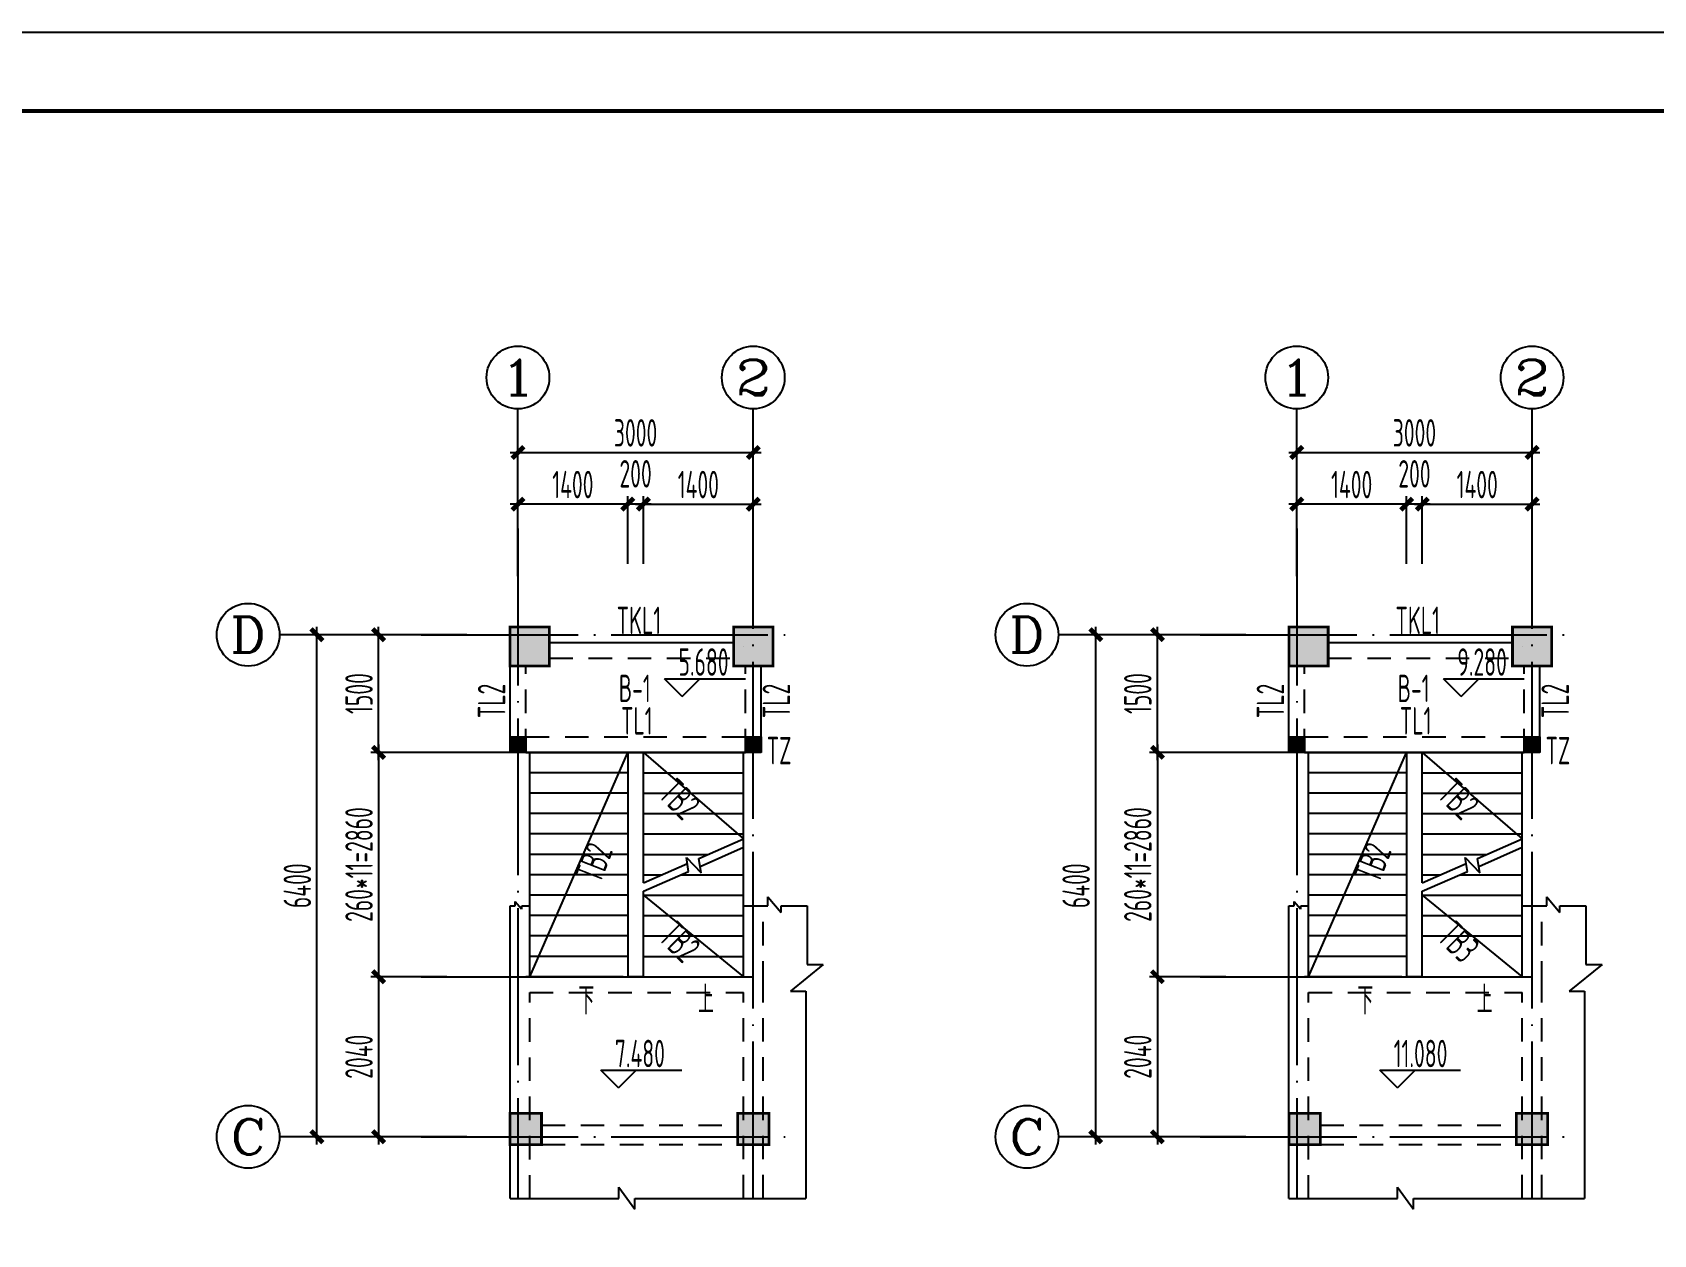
# Model space of a CAD drawing. Extents: x -472319 to -112444, y -516749 to -5704.
# Drawn here: x -195170 to -174503, y -415639 to -400315 of the extents above; entities that cross this region are included whole.
import ezdxf
from ezdxf.enums import TextEntityAlignment as Align

# ---------------------------------------------------------------- set-up
doc = ezdxf.new("R2010")
doc.units = 0
doc.header["$LTSCALE"] = 100
doc.header["$MEASUREMENT"] = 0
for name, pattern in [('3', [5, 3, -2]), ('CENTER', [2, 1.25, -0.25, 0.25, -0.25]), ('DOTE', [2.42, 2, -0.2, 0.02, -0.2])]:
    doc.linetypes.add(name, pattern=pattern)
for name, color, linetype in [('1301', 24, 'Continuous'), ('AXIS', 3, 'Continuous'), ('AXIS_TEXT', 7, 'Continuous'), ('COLUMN', 9, 'Continuous'), ('DIM_ELEV', 3, 'Continuous'), ('DIM_SYMB', 3, 'Continuous'), ('DOTE', 1, 'CENTER'), ('FRAME', 3, 'Continuous'), ('PUB_DIM', 3, 'Continuous'), ('S_BEAM', 4, 'Continuous'), ('S_BEAMDASH', 134, '3'), ('S_CL', 2, 'Continuous'), ('STAIR', 2, 'Continuous'), ('填充', 8, 'Continuous'), ('板标注', 221, 'Continuous'), ('梁', 4, 'Continuous'), ('梁虚线', 134, '3')]:
    doc.layers.add(name, color=color, linetype=linetype)
doc.styles.add('_TCH_AXIS', font='COMPLEX', dxfattribs={"bigfont": 'GBCBIG'})
doc.styles.add('COMPLEX', font='COMPLEX')
doc.styles.add('HZ', font='tssdeng.shx', dxfattribs={"width": 0.6, "height": 350, "bigfont": 'a.shx'})
doc.dimstyles.new('DIMN', dxfattribs={"dimtxt": 350, "dimasz": 150, "dimexe": 100, "dimexo": 100, "dimgap": 75, "dimtad": 1, "dimdec": 0, "dimzin": 0, "dimdsep": 46, "dimtxsty": 'HZ', "dimblk": 'ARCHTICK', "dimcen": 0.09, "dimdle": 100, "dimclrd": 3, "dimclre": 3, "dimclrt": 7, "dimazin": 2, "dimtfac": 1, "dimtdec": 0, "dimtmove": 2, "dimatfit": 3, "dimldrblk": 'ARCHTICK', "dimfxl": 1, "dimtolj": 1, "dimtzin": 0, "dimarcsym": 0})

# ---------------------------------------------------------------- blocks, each defined once
blk = doc.blocks.new('A$C20674F94')
at = {"layer": 'FRAME'}
for p, q in [((84100, 59400), (0, 59400)), ((83100, 58400), (2500, 58400))]:
    blk.add_line(p, q, dxfattribs=at)
at = {"layer": 'FRAME', "const_width": 50}
blk.add_lwpolyline([(2500, 58400), (83100, 58400), (83100, 1000), (2500, 1000), (2500, 58400)], dxfattribs=at)
blk = doc.blocks.new('_ArchTick')
at = {"color": 0, "linetype": 'ByBlock', "const_width": 0.4}
blk.add_lwpolyline([(-0.5, -0.5), (0.5, 0.5)], dxfattribs=at)
blk = doc.blocks.new('*D2633')
at = {"layer": 'AXIS', "color": 3, "lineweight": -2, "transparency": 16777216}
for p, q in [((-189080, -405669), (-185880, -405669)), ((-188980, -406538), (-188980, -405569)), ((-185980, -406538), (-185980, -405569))]:
    blk.add_line(p, q, dxfattribs=at)
at = {"layer": 'Defpoints', "color": 0, "transparency": 16777216}
for p in [(-185980, -405669), (-188980, -406638), (-185980, -406638)]:
    blk.add_point(p, dxfattribs=at)
at = {"layer": 'AXIS', "color": 3, "lineweight": -2, "transparency": 16777216, "xscale": 150, "yscale": 150, "zscale": 150, "rotation": 180}
blk.add_blockref('_ArchTick', (-188980, -405669), dxfattribs=at)
at = {"layer": 'AXIS', "color": 3, "lineweight": -2, "transparency": 16777216, "xscale": 150, "yscale": 150, "zscale": 150}
blk.add_blockref('_ArchTick', (-185980, -405669), dxfattribs=at)
at = {"layer": 'AXIS', "color": 7, "transparency": 16777216, "insert": (-187480, -405419), "char_height": 350, "attachment_point": 5, "style": 'HZ'}
blk.add_mtext('\\A1;3000', dxfattribs=at)
blk = doc.blocks.new('*D2634')
at = {"layer": 'AXIS', "color": 3, "lineweight": -2, "transparency": 16777216}
for p, q in [((-191542, -414492), (-191542, -407892)), ((-190312, -407992), (-191642, -407992)), ((-190312, -414392), (-191642, -414392))]:
    blk.add_line(p, q, dxfattribs=at)
at = {"layer": 'Defpoints', "color": 0, "transparency": 16777216}
for p in [(-191542, -407992), (-190212, -407992), (-190212, -414392)]:
    blk.add_point(p, dxfattribs=at)
at = {"layer": 'AXIS', "color": 3, "lineweight": -2, "transparency": 16777216, "xscale": 150, "yscale": 150, "zscale": 150}
for p, rotation in [((-191542, -407992), 90), ((-191542, -414392), 270)]:
    blk.add_blockref('_ArchTick', p, dxfattribs=dict(at, rotation=rotation))
at = {"layer": 'AXIS', "color": 7, "transparency": 16777216, "insert": (-191792, -411192), "char_height": 350, "attachment_point": 5, "rotation": 90, "style": 'HZ'}
blk.add_mtext('\\A1;6400', dxfattribs=at)
blk = doc.blocks.new('_AXISO')
blk.add_circle((0, 0), 0.5)
at = {"layer": 'AXIS_TEXT', "style": 'COMPLEX', "width": 1.041667}
blk.add_attdef('A', text='', height=0.56, dxfattribs=at).set_placement((-0.25, -0.28), (0.25, -0.28), align=Align.FIT)
blk = doc.blocks.new('*D2635')
at = {"layer": '1301', "color": 3, "lineweight": -2, "transparency": 16777216}
for p, q in [((-190756, -412252), (-190756, -414492)), ((-189885, -412352), (-190856, -412352)), ((-189857, -414392), (-190856, -414392))]:
    blk.add_line(p, q, dxfattribs=at)
at = {"layer": 'Defpoints', "color": 0, "transparency": 16777216}
for p in [(-189785, -412352), (-190756, -414392), (-189757, -414392)]:
    blk.add_point(p, dxfattribs=at)
at = {"layer": '1301', "color": 3, "lineweight": -2, "transparency": 16777216, "xscale": 150, "yscale": 150, "zscale": 150}
for p, rotation in [((-190756, -412352), 90), ((-190756, -414392), 270)]:
    blk.add_blockref('_ArchTick', p, dxfattribs=dict(at, rotation=rotation))
at = {"layer": '1301', "color": 7, "transparency": 16777216, "insert": (-191006, -413372), "char_height": 350, "attachment_point": 5, "rotation": 90, "style": 'HZ'}
blk.add_mtext('\\A1;2040', dxfattribs=at)
blk = doc.blocks.new('*D2636')
at = {"layer": 'Defpoints', "color": 0, "transparency": 16777216}
for p in [(-190756, -407992), (-189902, -407992), (-189902, -409492)]:
    blk.add_point(p, dxfattribs=at)
at = {"layer": '填充', "color": 3, "lineweight": -2, "transparency": 16777216}
for p, q in [((-190756, -409592), (-190756, -407892)), ((-190002, -407992), (-190856, -407992)), ((-190002, -409492), (-190856, -409492))]:
    blk.add_line(p, q, dxfattribs=at)
at = {"layer": '填充', "color": 3, "lineweight": -2, "transparency": 16777216, "xscale": 150, "yscale": 150, "zscale": 150}
for p, rotation in [((-190756, -407992), 90), ((-190756, -409492), 270)]:
    blk.add_blockref('_ArchTick', p, dxfattribs=dict(at, rotation=rotation))
at = {"layer": '填充', "color": 7, "transparency": 16777216, "insert": (-191006, -408742), "char_height": 350, "attachment_point": 5, "rotation": 90, "style": 'HZ'}
blk.add_mtext('\\A1;1500', dxfattribs=at)
blk = doc.blocks.new('*D2637')
at = {"layer": 'Defpoints', "color": 0, "transparency": 16777216}
for p in [(-190002, -409492), (-190756, -412352), (-190002, -412352)]:
    blk.add_point(p, dxfattribs=at)
at = {"layer": '填充', "color": 3, "lineweight": -2, "transparency": 16777216}
for p, q in [((-190756, -409392), (-190756, -412452)), ((-190102, -409492), (-190856, -409492)), ((-190102, -412352), (-190856, -412352))]:
    blk.add_line(p, q, dxfattribs=at)
at = {"layer": '填充', "color": 3, "lineweight": -2, "transparency": 16777216, "xscale": 150, "yscale": 150, "zscale": 150}
for p, rotation in [((-190756, -409492), 90), ((-190756, -412352), 270)]:
    blk.add_blockref('_ArchTick', p, dxfattribs=dict(at, rotation=rotation))
at = {"layer": '填充', "color": 7, "transparency": 16777216, "insert": (-191006, -410922), "char_height": 350, "attachment_point": 5, "rotation": 90, "style": 'HZ'}
blk.add_mtext('\\A1;260*11=2860', dxfattribs=at)
blk = doc.blocks.new('*D2630')
at = {"layer": 'AXIS', "color": 3, "lineweight": -2, "transparency": 16777216}
for p, q in [((-187580, -407046), (-187580, -406228)), ((-187380, -407046), (-187380, -406228)), ((-187280, -406328), (-187680, -406328))]:
    blk.add_line(p, q, dxfattribs=at)
at = {"layer": 'Defpoints', "color": 0, "transparency": 16777216}
for p in [(-187580, -406328), (-187580, -407146), (-187380, -407146)]:
    blk.add_point(p, dxfattribs=at)
at = {"layer": 'AXIS', "color": 3, "lineweight": -2, "transparency": 16777216, "xscale": 150, "yscale": 150, "zscale": 150, "rotation": 180}
blk.add_blockref('_ArchTick', (-187580, -406328), dxfattribs=at)
at = {"layer": 'AXIS', "color": 3, "lineweight": -2, "transparency": 16777216, "xscale": 150, "yscale": 150, "zscale": 150}
blk.add_blockref('_ArchTick', (-187380, -406328), dxfattribs=at)
at = {"layer": 'AXIS', "color": 7, "transparency": 16777216, "insert": (-187480, -405941), "char_height": 350, "attachment_point": 5, "style": 'HZ'}
blk.add_mtext('\\A1;200', dxfattribs=at)
blk = doc.blocks.new('*D2631')
at = {"layer": 'AXIS', "color": 3, "lineweight": -2, "transparency": 16777216}
for p, q in [((-187380, -407087), (-187380, -406228)), ((-185980, -407087), (-185980, -406228)), ((-187480, -406328), (-185880, -406328))]:
    blk.add_line(p, q, dxfattribs=at)
at = {"layer": 'Defpoints', "color": 0, "transparency": 16777216}
for p in [(-185980, -406328), (-187380, -407187), (-185980, -407187)]:
    blk.add_point(p, dxfattribs=at)
at = {"layer": 'AXIS', "color": 3, "lineweight": -2, "transparency": 16777216, "xscale": 150, "yscale": 150, "zscale": 150, "rotation": 180}
blk.add_blockref('_ArchTick', (-187380, -406328), dxfattribs=at)
at = {"layer": 'AXIS', "color": 3, "lineweight": -2, "transparency": 16777216, "xscale": 150, "yscale": 150, "zscale": 150}
blk.add_blockref('_ArchTick', (-185980, -406328), dxfattribs=at)
at = {"layer": 'AXIS', "color": 7, "transparency": 16777216, "insert": (-186680, -406078), "char_height": 350, "attachment_point": 5, "style": 'HZ'}
blk.add_mtext('\\A1;1400', dxfattribs=at)
blk = doc.blocks.new('*D2632')
at = {"layer": 'AXIS', "color": 3, "lineweight": -2, "transparency": 16777216}
for p, q in [((-188980, -407087), (-188980, -406228)), ((-187580, -407087), (-187580, -406228)), ((-187480, -406328), (-189080, -406328))]:
    blk.add_line(p, q, dxfattribs=at)
at = {"layer": 'Defpoints', "color": 0, "transparency": 16777216}
for p in [(-188980, -406328), (-188980, -407187), (-187580, -407187)]:
    blk.add_point(p, dxfattribs=at)
at = {"layer": 'AXIS', "color": 3, "lineweight": -2, "transparency": 16777216, "xscale": 150, "yscale": 150, "zscale": 150, "rotation": 180}
blk.add_blockref('_ArchTick', (-188980, -406328), dxfattribs=at)
at = {"layer": 'AXIS', "color": 3, "lineweight": -2, "transparency": 16777216, "xscale": 150, "yscale": 150, "zscale": 150}
blk.add_blockref('_ArchTick', (-187580, -406328), dxfattribs=at)
at = {"layer": 'AXIS', "color": 7, "transparency": 16777216, "insert": (-188280, -406078), "char_height": 350, "attachment_point": 5, "style": 'HZ'}
blk.add_mtext('\\A1;1400', dxfattribs=at)
blk = doc.blocks.new('*D2638')
at = {"layer": 'AXIS', "color": 3, "lineweight": -2, "transparency": 16777216}
for p, q in [((-179151, -405669), (-175951, -405669)), ((-179051, -406538), (-179051, -405569)), ((-176051, -406538), (-176051, -405569))]:
    blk.add_line(p, q, dxfattribs=at)
at = {"layer": 'Defpoints', "color": 0, "transparency": 16777216}
for p in [(-176051, -405669), (-179051, -406638), (-176051, -406638)]:
    blk.add_point(p, dxfattribs=at)
at = {"layer": 'AXIS', "color": 3, "lineweight": -2, "transparency": 16777216, "xscale": 150, "yscale": 150, "zscale": 150, "rotation": 180}
blk.add_blockref('_ArchTick', (-179051, -405669), dxfattribs=at)
at = {"layer": 'AXIS', "color": 3, "lineweight": -2, "transparency": 16777216, "xscale": 150, "yscale": 150, "zscale": 150}
blk.add_blockref('_ArchTick', (-176051, -405669), dxfattribs=at)
at = {"layer": 'AXIS', "color": 7, "transparency": 16777216, "insert": (-177551, -405419), "char_height": 350, "attachment_point": 5, "style": 'HZ'}
blk.add_mtext('\\A1;3000', dxfattribs=at)
blk = doc.blocks.new('*D2639')
at = {"layer": 'AXIS', "color": 3, "lineweight": -2, "transparency": 16777216}
for p, q in [((-181614, -414492), (-181614, -407892)), ((-180384, -407992), (-181714, -407992)), ((-180384, -414392), (-181714, -414392))]:
    blk.add_line(p, q, dxfattribs=at)
at = {"layer": 'Defpoints', "color": 0, "transparency": 16777216}
for p in [(-181614, -407992), (-180284, -407992), (-180284, -414392)]:
    blk.add_point(p, dxfattribs=at)
at = {"layer": 'AXIS', "color": 3, "lineweight": -2, "transparency": 16777216, "xscale": 150, "yscale": 150, "zscale": 150}
for p, rotation in [((-181614, -407992), 90), ((-181614, -414392), 270)]:
    blk.add_blockref('_ArchTick', p, dxfattribs=dict(at, rotation=rotation))
at = {"layer": 'AXIS', "color": 7, "transparency": 16777216, "insert": (-181864, -411192), "char_height": 350, "attachment_point": 5, "rotation": 90, "style": 'HZ'}
blk.add_mtext('\\A1;6400', dxfattribs=at)
blk = doc.blocks.new('*D2640')
at = {"layer": '1301', "color": 3, "lineweight": -2, "transparency": 16777216}
for p, q in [((-180828, -412252), (-180828, -414492)), ((-179957, -412352), (-180928, -412352)), ((-179929, -414392), (-180928, -414392))]:
    blk.add_line(p, q, dxfattribs=at)
at = {"layer": 'Defpoints', "color": 0, "transparency": 16777216}
for p in [(-179857, -412352), (-180828, -414392), (-179829, -414392)]:
    blk.add_point(p, dxfattribs=at)
at = {"layer": '1301', "color": 3, "lineweight": -2, "transparency": 16777216, "xscale": 150, "yscale": 150, "zscale": 150}
for p, rotation in [((-180828, -412352), 90), ((-180828, -414392), 270)]:
    blk.add_blockref('_ArchTick', p, dxfattribs=dict(at, rotation=rotation))
at = {"layer": '1301', "color": 7, "transparency": 16777216, "insert": (-181078, -413372), "char_height": 350, "attachment_point": 5, "rotation": 90, "style": 'HZ'}
blk.add_mtext('\\A1;2040', dxfattribs=at)
blk = doc.blocks.new('*D2641')
at = {"layer": 'Defpoints', "color": 0, "transparency": 16777216}
for p in [(-180828, -407992), (-179974, -407992), (-179974, -409492)]:
    blk.add_point(p, dxfattribs=at)
at = {"layer": '填充', "color": 3, "lineweight": -2, "transparency": 16777216}
for p, q in [((-180828, -409592), (-180828, -407892)), ((-180074, -407992), (-180928, -407992)), ((-180074, -409492), (-180928, -409492))]:
    blk.add_line(p, q, dxfattribs=at)
at = {"layer": '填充', "color": 3, "lineweight": -2, "transparency": 16777216, "xscale": 150, "yscale": 150, "zscale": 150}
for p, rotation in [((-180828, -407992), 90), ((-180828, -409492), 270)]:
    blk.add_blockref('_ArchTick', p, dxfattribs=dict(at, rotation=rotation))
at = {"layer": '填充', "color": 7, "transparency": 16777216, "insert": (-181078, -408742), "char_height": 350, "attachment_point": 5, "rotation": 90, "style": 'HZ'}
blk.add_mtext('\\A1;1500', dxfattribs=at)
blk = doc.blocks.new('*D2642')
at = {"layer": 'Defpoints', "color": 0, "transparency": 16777216}
for p in [(-180074, -409492), (-180828, -412352), (-180074, -412352)]:
    blk.add_point(p, dxfattribs=at)
at = {"layer": '填充', "color": 3, "lineweight": -2, "transparency": 16777216}
for p, q in [((-180828, -409392), (-180828, -412452)), ((-180174, -409492), (-180928, -409492)), ((-180174, -412352), (-180928, -412352))]:
    blk.add_line(p, q, dxfattribs=at)
at = {"layer": '填充', "color": 3, "lineweight": -2, "transparency": 16777216, "xscale": 150, "yscale": 150, "zscale": 150}
for p, rotation in [((-180828, -409492), 90), ((-180828, -412352), 270)]:
    blk.add_blockref('_ArchTick', p, dxfattribs=dict(at, rotation=rotation))
at = {"layer": '填充', "color": 7, "transparency": 16777216, "insert": (-181078, -410922), "char_height": 350, "attachment_point": 5, "rotation": 90, "style": 'HZ'}
blk.add_mtext('\\A1;260*11=2860', dxfattribs=at)
blk = doc.blocks.new('*D2643')
at = {"layer": 'AXIS', "color": 3, "lineweight": -2, "transparency": 16777216}
for p, q in [((-177651, -407046), (-177651, -406228)), ((-177451, -407046), (-177451, -406228)), ((-177351, -406328), (-177751, -406328))]:
    blk.add_line(p, q, dxfattribs=at)
at = {"layer": 'Defpoints', "color": 0, "transparency": 16777216}
for p in [(-177651, -406328), (-177651, -407146), (-177451, -407146)]:
    blk.add_point(p, dxfattribs=at)
at = {"layer": 'AXIS', "color": 3, "lineweight": -2, "transparency": 16777216, "xscale": 150, "yscale": 150, "zscale": 150, "rotation": 180}
blk.add_blockref('_ArchTick', (-177651, -406328), dxfattribs=at)
at = {"layer": 'AXIS', "color": 3, "lineweight": -2, "transparency": 16777216, "xscale": 150, "yscale": 150, "zscale": 150}
blk.add_blockref('_ArchTick', (-177451, -406328), dxfattribs=at)
at = {"layer": 'AXIS', "color": 7, "transparency": 16777216, "insert": (-177551, -405941), "char_height": 350, "attachment_point": 5, "style": 'HZ'}
blk.add_mtext('\\A1;200', dxfattribs=at)
blk = doc.blocks.new('*D2644')
at = {"layer": 'AXIS', "color": 3, "lineweight": -2, "transparency": 16777216}
for p, q in [((-177451, -407087), (-177451, -406228)), ((-176051, -407087), (-176051, -406228)), ((-177551, -406328), (-175951, -406328))]:
    blk.add_line(p, q, dxfattribs=at)
at = {"layer": 'Defpoints', "color": 0, "transparency": 16777216}
for p in [(-176051, -406328), (-177451, -407187), (-176051, -407187)]:
    blk.add_point(p, dxfattribs=at)
at = {"layer": 'AXIS', "color": 3, "lineweight": -2, "transparency": 16777216, "xscale": 150, "yscale": 150, "zscale": 150, "rotation": 180}
blk.add_blockref('_ArchTick', (-177451, -406328), dxfattribs=at)
at = {"layer": 'AXIS', "color": 3, "lineweight": -2, "transparency": 16777216, "xscale": 150, "yscale": 150, "zscale": 150}
blk.add_blockref('_ArchTick', (-176051, -406328), dxfattribs=at)
at = {"layer": 'AXIS', "color": 7, "transparency": 16777216, "insert": (-176751, -406078), "char_height": 350, "attachment_point": 5, "style": 'HZ'}
blk.add_mtext('\\A1;1400', dxfattribs=at)
blk = doc.blocks.new('*D2645')
at = {"layer": 'AXIS', "color": 3, "lineweight": -2, "transparency": 16777216}
for p, q in [((-179051, -407087), (-179051, -406228)), ((-177651, -407087), (-177651, -406228)), ((-177551, -406328), (-179151, -406328))]:
    blk.add_line(p, q, dxfattribs=at)
at = {"layer": 'Defpoints', "color": 0, "transparency": 16777216}
for p in [(-179051, -406328), (-179051, -407187), (-177651, -407187)]:
    blk.add_point(p, dxfattribs=at)
at = {"layer": 'AXIS', "color": 3, "lineweight": -2, "transparency": 16777216, "xscale": 150, "yscale": 150, "zscale": 150, "rotation": 180}
blk.add_blockref('_ArchTick', (-179051, -406328), dxfattribs=at)
at = {"layer": 'AXIS', "color": 3, "lineweight": -2, "transparency": 16777216, "xscale": 150, "yscale": 150, "zscale": 150}
blk.add_blockref('_ArchTick', (-177651, -406328), dxfattribs=at)
at = {"layer": 'AXIS', "color": 7, "transparency": 16777216, "insert": (-178351, -406078), "char_height": 350, "attachment_point": 5, "style": 'HZ'}
blk.add_mtext('\\A1;1400', dxfattribs=at)

msp = doc.modelspace()

# ---------------------------------------------------------------- hatches: boundary and pattern name
at = {"layer": 'COLUMN'}
h = msp.add_hatch(dxfattribs=at)
h.set_pattern_fill('ANSI31', color=0)
h.set_pattern_definition([(45, (-180317.49805, -223754.32937), (-0.08838834765, 0.08838834765), [])])
h.paths.add_polyline_path([(-188879.998, -409492.329), (-189079.998, -409492.329), (-189079.998, -409292.329), (-188879.998, -409292.329)])
h = msp.add_hatch(dxfattribs=at)
h.set_pattern_fill('ANSI31', color=0)
h.set_pattern_definition([(45, (-183317.49805, -223754.32937), (-0.08838834765, 0.08838834765), [])])
h.paths.add_polyline_path([(-185879.998, -409492.329), (-186079.998, -409492.329), (-186079.998, -409292.329), (-185879.998, -409292.329)])
h = msp.add_hatch(dxfattribs=at)
h.set_pattern_fill('ANSI31', color=0)
h.set_pattern_definition([(45, (-170388.99805, -223754.32937), (-0.08838834765, 0.08838834765), [])])
h.paths.add_polyline_path([(-178951.498, -409492.329), (-179151.498, -409492.329), (-179151.498, -409292.329), (-178951.498, -409292.329)])
h = msp.add_hatch(dxfattribs=at)
h.set_pattern_fill('ANSI31', color=0)
h.set_pattern_definition([(45, (-173388.99805, -223754.32937), (-0.08838834765, 0.08838834765), [])])
h.paths.add_polyline_path([(-175951.498, -409492.329), (-176151.498, -409492.329), (-176151.498, -409292.329), (-175951.498, -409292.329)])
at = {"layer": 'S_CL'}
h = msp.add_hatch(dxfattribs=at)
h.set_pattern_fill('ANSI31', color=256)
h.set_pattern_definition([(45, (0, 84916.17063), (-0.088388347648, 0.088388347648), [])])
h.paths.add_polyline_path([(-185780, -414492.33), (-185780, -414092.33), (-186180, -414092.33), (-186180, -414492.33)])
h.paths.add_polyline_path([(-188680, -414492.33), (-188680, -414092.33), (-189080, -414092.33), (-189080, -414492.33)])
h.paths.add_polyline_path([(-185730, -408392.329), (-185730, -407892.329), (-186230, -407892.329), (-186230, -408392.329)])
h.paths.add_polyline_path([(-188580, -408392.329), (-188580, -407892.329), (-189080, -407892.329), (-189080, -408392.329)])
h = msp.add_hatch(dxfattribs=at)
h.set_pattern_fill('ANSI31', color=256)
h.set_pattern_definition([(45, (9928.5, 84916.17063), (-0.088388347648, 0.088388347648), [])])
h.paths.add_polyline_path([(-175851.5, -414492.33), (-175851.5, -414092.33), (-176251.5, -414092.33), (-176251.5, -414492.33)])
h.paths.add_polyline_path([(-178751.5, -414492.33), (-178751.5, -414092.33), (-179151.5, -414092.33), (-179151.5, -414492.33)])
h.paths.add_polyline_path([(-175801.5, -408392.329), (-175801.5, -407892.329), (-176301.5, -407892.329), (-176301.5, -408392.329)])
h.paths.add_polyline_path([(-178651.5, -408392.329), (-178651.5, -407892.329), (-179151.5, -407892.329), (-179151.5, -408392.329)])

# ---------------------------------------------------------------- linework, layer by layer
at = {"layer": 'AXIS'}
for p, q in [((-188979.998, -407247.681), (-188979.998, -405113.886)), ((-185979.998, -407247.681), (-185979.998, -405113.886)), ((-179051.498, -407247.681), (-179051.498, -405113.886)), ((-176051.498, -407247.681), (-176051.498, -405113.886)), ((-189630.817, -407992.329), (-192019.317, -407992.329)), ((-179702.317, -407992.329), (-182090.817, -407992.329)), ((-189630.817, -414392.33), (-192019.317, -414392.33)), ((-179702.317, -414392.33), (-182090.817, -414392.33))]:
    msp.add_line(p, q, dxfattribs=at)
at = {"layer": 'COLUMN', "color": 0}
for points in [[(-188879.998, -409492.329), (-189079.998, -409492.329), (-189079.998, -409292.329), (-188879.998, -409292.329)], [(-185879.998, -409492.329), (-186079.998, -409492.329), (-186079.998, -409292.329), (-185879.998, -409292.329)], [(-178951.498, -409492.329), (-179151.498, -409492.329), (-179151.498, -409292.329), (-178951.498, -409292.329)], [(-175951.498, -409492.329), (-176151.498, -409492.329), (-176151.498, -409292.329), (-175951.498, -409292.329)]]:
    msp.add_lwpolyline(points, close=True, dxfattribs=at)
at = {"layer": 'DIM_ELEV'}
for p, q in [((-186885.5, -408779.329), (-187110.5, -408554.329)), ((-187110.5, -408554.329), (-186080.701, -408554.329)), ((-186885.5, -408779.329), (-186660.5, -408554.329)), ((-176957, -408779.329), (-177182, -408554.329)), ((-177182, -408554.329), (-176152.201, -408554.329)), ((-176957, -408779.329), (-176732, -408554.329)), ((-187696.5, -413769.829), (-187921.5, -413544.829)), ((-187921.5, -413544.829), (-186891.701, -413544.829)), ((-187696.5, -413769.829), (-187471.5, -413544.829)), ((-177768, -413769.829), (-177993, -413544.829)), ((-177993, -413544.829), (-176963.201, -413544.829)), ((-177768, -413769.829), (-177543, -413544.829))]:
    msp.add_line(p, q, dxfattribs=at)
at = {"layer": 'DIM_SYMB'}
for points in [[(-188229.998, -412482.329, 0, 0, 0), (-188229.998, -408910.096, 0, 0, 0), (-186729.998, -408910.096, 0, 0, 0), (-186729.998, -410642.329, 40, 0, 0), (-186729.998, -410792.329, 0, 0, 0)], [(-178301.498, -412482.329, 0, 0, 0), (-178301.498, -408910.096, 0, 0, 0), (-176801.498, -408910.096, 0, 0, 0), (-176801.498, -410642.329, 40, 0, 0), (-176801.498, -410792.329, 0, 0, 0)], [(-186699.998, -412524.692, 0, 0, 0), (-186699.998, -411244.692, 40, 0, 0), (-186699.998, -411094.692, 0, 0, 0)], [(-176771.498, -412524.692, 0, 0, 0), (-176771.498, -411244.692, 40, 0, 0), (-176771.498, -411094.692, 0, 0, 0)]]:
    msp.add_lwpolyline(points, format="xyseb", dxfattribs=at)
at = {"layer": 'DOTE', "linetype": 'DOTE', "ltscale": 10}
for p, q in [((-188979.998, -406638.181), (-188979.998, -415179.829)), ((-185979.998, -415178.829), (-185979.998, -406638.181)), ((-179051.498, -406638.181), (-179051.498, -415179.829)), ((-176051.498, -415178.829), (-176051.498, -406638.181)), ((-190212.317, -407992.329), (-185437.5, -407992.329)), ((-180283.817, -407992.329), (-175509, -407992.329)), ((-185879.998, -409492.329), (-190357.309, -409492.329)), ((-175951.498, -409492.329), (-180428.809, -409492.329)), ((-190212.317, -412352.329), (-185979.998, -412352.329)), ((-180283.817, -412352.329), (-176051.498, -412352.329)), ((-190212.317, -414392.33), (-185437.5, -414392.33)), ((-180283.817, -414392.33), (-175509, -414392.33))]:
    msp.add_line(p, q, dxfattribs=at)
at = {"layer": 'DOTE', "color": 7}
for p, q in [((-189080, -411449.329), (-189013.5, -411449.329)), ((-189013.5, -411449.329), (-189013.5, -411390.829)), ((-189013.5, -411390.829), (-188929, -411491.329)), ((-188929, -411491.329), (-188929, -411449.329)), ((-188929, -411449.329), (-188830, -411449.329)), ((-179151.5, -411449.329), (-179085, -411449.329)), ((-179085, -411449.329), (-179085, -411390.829)), ((-179085, -411390.829), (-179000.5, -411491.329)), ((-179000.5, -411491.329), (-179000.5, -411449.329)), ((-179000.5, -411449.329), (-178901.5, -411449.329))]:
    msp.add_line(p, q, dxfattribs=at)
at = {"layer": 'S_BEAM'}
for p, q in [((-186105, -408142.329), (-186105, -408142.329)), ((-176176.5, -408142.329), (-176176.5, -408142.329)), ((-188830, -412352.329), (-188830, -409492.329)), ((-186105, -412352.329), (-186105, -409492.329)), ((-178901.5, -412352.329), (-178901.5, -409492.329)), ((-176176.5, -412352.329), (-176176.5, -409492.329)), ((-189080, -412452.329), (-189080, -411449.329)), ((-179151.5, -412452.329), (-179151.5, -411449.329)), ((-189080, -415179.829), (-189080, -412452.329)), ((-188830, -412352.329), (-186105, -412352.329)), ((-179151.5, -415179.829), (-179151.5, -412452.329)), ((-178901.5, -412352.329), (-176176.5, -412352.329))]:
    msp.add_line(p, q, dxfattribs=at)
at = {"layer": 'S_BEAMDASH'}
for p, q in [((-185855, -412452.329), (-185855, -411449.329)), ((-175926.5, -412452.329), (-175926.5, -411449.329)), ((-185855, -415178.829), (-185855, -412452.329)), ((-175926.5, -415178.829), (-175926.5, -412452.329)), ((-188830, -415179.829), (-188830, -412552.329)), ((-188830, -412552.329), (-186105, -412552.329)), ((-186105, -415178.829), (-186105, -412552.329)), ((-178901.5, -415179.829), (-178901.5, -412552.329)), ((-178901.5, -412552.329), (-176176.5, -412552.329)), ((-176176.5, -415178.829), (-176176.5, -412552.329)), ((-188680, -414242.33), (-186180, -414242.33)), ((-178751.5, -414242.33), (-176251.5, -414242.33)), ((-188680, -414492.33), (-186180, -414492.33)), ((-178751.5, -414492.33), (-176251.5, -414492.33))]:
    msp.add_line(p, q, dxfattribs=at)
at = {"layer": 'S_CL', "const_width": 35}
for points in [[(-188580, -408392.329), (-188580, -407892.329), (-189080, -407892.329), (-189080, -408392.329)], [(-185730, -408392.329), (-185730, -407892.329), (-186230, -407892.329), (-186230, -408392.329)], [(-178651.5, -408392.329), (-178651.5, -407892.329), (-179151.5, -407892.329), (-179151.5, -408392.329)], [(-175801.5, -408392.329), (-175801.5, -407892.329), (-176301.5, -407892.329), (-176301.5, -408392.329)], [(-188680, -414492.33), (-188680, -414092.33), (-189080, -414092.33), (-189080, -414492.33)], [(-185780, -414492.33), (-185780, -414092.33), (-186180, -414092.33), (-186180, -414492.33)], [(-178751.5, -414492.33), (-178751.5, -414092.33), (-179151.5, -414092.33), (-179151.5, -414492.33)], [(-175851.5, -414492.33), (-175851.5, -414092.33), (-176251.5, -414092.33), (-176251.5, -414492.33)]]:
    msp.add_lwpolyline(points, close=True, dxfattribs=at)
at = {"layer": 'STAIR'}
for p, q in [((-187639.998, -409492.329), (-188879.998, -409492.329)), ((-188879.998, -409492.329), (-187639.998, -409492.329)), ((-188830, -412352.329), (-187579.998, -409492.329)), ((-187579.998, -409492.329), (-187579.998, -412352.329)), ((-187579.998, -409492.329), (-187579.998, -412352.329)), ((-187379.998, -411153.703), (-187379.998, -409492.329)), ((-187379.998, -411153.703), (-187379.998, -409492.329)), ((-187379.998, -409492.329), (-186105, -410592.704)), ((-187319.998, -409492.329), (-186079.998, -409492.329)), ((-187319.998, -409492.329), (-186079.998, -409492.329)), ((-177711.498, -409492.329), (-178951.498, -409492.329)), ((-178951.498, -409492.329), (-177711.498, -409492.329)), ((-178901.5, -412352.329), (-177651.498, -409492.329)), ((-177651.498, -409492.329), (-177651.498, -412352.329)), ((-177651.498, -409492.329), (-177651.498, -412352.329)), ((-177451.498, -411153.703), (-177451.498, -409492.329)), ((-177451.498, -411153.703), (-177451.498, -409492.329)), ((-177451.498, -409492.329), (-176176.5, -410592.704)), ((-177391.498, -409492.329), (-176151.498, -409492.329)), ((-177391.498, -409492.329), (-176151.498, -409492.329)), ((-187579.998, -409752.329), (-188830, -409752.329)), ((-187379.998, -409752.329), (-186105, -409752.329)), ((-177651.498, -409752.329), (-178901.5, -409752.329)), ((-177451.498, -409752.329), (-176176.5, -409752.329)), ((-187579.998, -410012.329), (-188830, -410012.329)), ((-187379.998, -410012.329), (-186105, -410012.329)), ((-177651.498, -410012.329), (-178901.5, -410012.329)), ((-177451.498, -410012.329), (-176176.5, -410012.329)), ((-187579.998, -410272.329), (-188830, -410272.329)), ((-187379.998, -410272.329), (-186105, -410272.329)), ((-177651.498, -410272.329), (-178901.5, -410272.329)), ((-177451.498, -410272.329), (-176176.5, -410272.329)), ((-187579.998, -410532.329), (-188830, -410532.329)), ((-187379.998, -410532.329), (-186105, -410532.329)), ((-186673.909, -410843.024), (-186105, -410592.704)), ((-177651.498, -410532.329), (-178901.5, -410532.329)), ((-177451.498, -410532.329), (-176176.5, -410532.329)), ((-176745.409, -410843.024), (-176176.5, -410592.704)), ((-187579.998, -410792.329), (-188830, -410792.329)), ((-187379.998, -410792.329), (-186558.694, -410792.329)), ((-186804.354, -411009.672), (-186831.496, -410833.317)), ((-186831.496, -410833.317), (-186645.499, -411027.615)), ((-186645.499, -411027.615), (-186673.909, -410843.024)), ((-186658.161, -410945.347), (-186105, -410701.956)), ((-177651.498, -410792.329), (-178901.5, -410792.329)), ((-177451.498, -410792.329), (-176630.194, -410792.329)), ((-176875.854, -411009.672), (-176902.996, -410833.317)), ((-176902.996, -410833.317), (-176716.999, -411027.615)), ((-176716.999, -411027.615), (-176745.409, -410843.024)), ((-176729.661, -410945.347), (-176176.5, -410701.956)), ((-187579.998, -411052.329), (-188830, -411052.329)), ((-187379.998, -411153.703), (-186820.102, -410907.349)), ((-187379.998, -411262.955), (-186804.354, -411009.672)), ((-187379.998, -411052.329), (-187149.603, -411052.329)), ((-186901.303, -411052.329), (-186105, -411052.329)), ((-177651.498, -411052.329), (-178901.5, -411052.329)), ((-177451.498, -411153.703), (-176891.602, -410907.349)), ((-177451.498, -411262.955), (-176875.854, -411009.672)), ((-177451.498, -411052.329), (-177221.103, -411052.329)), ((-176972.803, -411052.329), (-176176.5, -411052.329)), ((-187379.998, -412352.329), (-187379.998, -411262.955)), ((-187379.998, -412352.329), (-187379.998, -411262.955)), ((-177451.498, -412352.329), (-177451.498, -411262.955)), ((-177451.498, -412352.329), (-177451.498, -411262.955)), ((-187579.998, -411312.329), (-188830, -411312.329)), ((-187379.998, -411312.329), (-186105, -411312.329)), ((-187379.998, -411312.329), (-186105, -412352.329)), ((-186105, -411449.329), (-185793.5, -411449.329)), ((-185793.5, -411449.329), (-185793.5, -411332.329)), ((-185793.5, -411332.329), (-185624.5, -411533.329)), ((-185624.5, -411533.329), (-185624.5, -411449.329)), ((-185624.5, -411449.329), (-185293, -411449.329)), ((-185293, -411449.329), (-185293, -412195.829)), ((-177651.498, -411312.329), (-178901.5, -411312.329)), ((-177451.498, -411312.329), (-176176.5, -411312.329)), ((-177451.498, -411312.329), (-176176.5, -412352.329)), ((-176176.5, -411449.329), (-175865, -411449.329)), ((-175865, -411449.329), (-175865, -411332.329)), ((-175865, -411332.329), (-175696, -411533.329)), ((-175696, -411533.329), (-175696, -411449.329)), ((-175696, -411449.329), (-175364.5, -411449.329)), ((-175364.5, -411449.329), (-175364.5, -412195.829)), ((-187579.998, -411572.329), (-188830, -411572.329)), ((-187379.998, -411572.329), (-186105, -411572.329)), ((-177651.498, -411572.329), (-178901.5, -411572.329)), ((-177451.498, -411572.329), (-176176.5, -411572.329)), ((-187579.998, -411832.329), (-188830, -411832.329)), ((-187379.998, -411832.329), (-186105, -411832.329)), ((-177651.498, -411832.329), (-178901.5, -411832.329)), ((-177451.498, -411832.329), (-176176.5, -411832.329)), ((-187579.998, -412092.329), (-188830, -412092.329)), ((-187379.998, -412092.329), (-186105, -412092.329)), ((-177651.498, -412092.329), (-178901.5, -412092.329)), ((-185088, -412195.829), (-185506.5, -412534.329)), ((-185293, -412195.829), (-185088, -412195.829)), ((-175159.5, -412195.829), (-175578, -412534.329)), ((-175364.5, -412195.829), (-175159.5, -412195.829)), ((-187639.998, -412352.329), (-188879.998, -412352.329)), ((-187379.998, -412352.329), (-187579.998, -412352.329)), ((-187319.998, -412352.329), (-186079.998, -412352.329)), ((-177711.498, -412352.329), (-178951.498, -412352.329)), ((-177451.498, -412352.329), (-177651.498, -412352.329)), ((-177391.498, -412352.329), (-176151.498, -412352.329)), ((-185506.5, -412534.329), (-185310.5, -412534.329)), ((-185310.5, -412534.329), (-185310.5, -415178.829)), ((-175578, -412534.329), (-175382, -412534.329)), ((-175382, -412534.329), (-175382, -415178.829)), ((-189080, -415179.829), (-187694, -415179.829)), ((-187694, -415179.829), (-187694, -415036.329)), ((-187694, -415036.329), (-187491.5, -415315.829)), ((-187491.5, -415315.829), (-187491.5, -415178.829)), ((-187491.5, -415178.829), (-185310.5, -415178.829)), ((-179151.5, -415179.829), (-177765.5, -415179.829)), ((-177765.5, -415179.829), (-177765.5, -415036.329)), ((-177765.5, -415036.329), (-177563, -415315.829)), ((-177563, -415315.829), (-177563, -415178.829)), ((-177563, -415178.829), (-175382, -415178.829))]:
    msp.add_line(p, q, dxfattribs=at)
at = {"layer": '梁'}
for p, q in [((-188580, -408092.329), (-186230, -408092.329)), ((-178651.5, -408092.329), (-176301.5, -408092.329)), ((-189079.998, -409492.329), (-189079.998, -408392.329)), ((-185879.998, -409492.329), (-185879.998, -408392.329)), ((-179151.498, -409492.329), (-179151.498, -408392.329)), ((-175951.498, -409492.329), (-175951.498, -408392.329)), ((-188879.998, -409492.329), (-186079.998, -409492.329)), ((-178951.498, -409492.329), (-176151.498, -409492.329))]:
    msp.add_line(p, q, dxfattribs=at)
at = {"layer": '梁虚线'}
for p, q in [((-188580, -408292.329), (-186230, -408292.329)), ((-178651.5, -408292.329), (-176301.5, -408292.329)), ((-188879.998, -409492.329), (-188879.998, -408392.329)), ((-186079.998, -409492.329), (-186079.998, -408392.329)), ((-178951.498, -409492.329), (-178951.498, -408392.329)), ((-176151.498, -409492.329), (-176151.498, -408392.329)), ((-188879.998, -409292.329), (-186079.998, -409292.329)), ((-178951.498, -409292.329), (-176151.498, -409292.329))]:
    msp.add_line(p, q, dxfattribs=at)

# ---------------------------------------------------------------- block references
at = {"layer": 'AXIS'}
ref = msp.add_blockref('_AXISO', (-188979.998, -404713.886), dxfattribs=dict(at, xscale=800, yscale=800, zscale=800))
ref.add_attrib('A', '1', dxfattribs={"layer": 'AXIS_TEXT', "height": 452.548, "style": '_TCH_AXIS', "width": 2.333333}).set_placement((-189206.272, -404940.16), (-188753.724, -404940.16), align=Align.FIT)
ref = msp.add_blockref('_AXISO', (-185979.998, -404713.886), dxfattribs=dict(at, xscale=800, yscale=800, zscale=800))
ref.add_attrib('A', '2', dxfattribs={"layer": 'AXIS_TEXT', "height": 452.548, "style": '_TCH_AXIS', "width": 1.5}).set_placement((-186206.272, -404940.16), (-185753.724, -404940.16), align=Align.FIT)
ref = msp.add_blockref('_AXISO', (-179051.498, -404713.886), dxfattribs=dict(at, xscale=800, yscale=800, zscale=800))
ref.add_attrib('A', '1', dxfattribs={"layer": 'AXIS_TEXT', "height": 452.548, "style": '_TCH_AXIS', "width": 2.333333}).set_placement((-179277.772, -404940.16), (-178825.224, -404940.16), align=Align.FIT)
ref = msp.add_blockref('_AXISO', (-176051.498, -404713.886), dxfattribs=dict(at, xscale=800, yscale=800, zscale=800))
ref.add_attrib('A', '2', dxfattribs={"layer": 'AXIS_TEXT', "height": 452.548, "style": '_TCH_AXIS', "width": 1.5}).set_placement((-176277.772, -404940.16), (-175825.224, -404940.16), align=Align.FIT)
ref = msp.add_blockref('_AXISO', (-192419.317, -407992.329), dxfattribs=dict(at, xscale=800, yscale=800, zscale=800))
ref.add_attrib('A', 'D', dxfattribs={"layer": 'AXIS_TEXT', "height": 452.548, "style": '_TCH_AXIS', "width": 1.235294}).set_placement((-192645.591, -408218.604), (-192193.043, -408218.604), align=Align.FIT)
ref = msp.add_blockref('_AXISO', (-182490.817, -407992.329), dxfattribs=dict(at, xscale=800, yscale=800, zscale=800))
ref.add_attrib('A', 'D', dxfattribs={"layer": 'AXIS_TEXT', "height": 452.548, "style": '_TCH_AXIS', "width": 1.235294}).set_placement((-182717.091, -408218.604), (-182264.543, -408218.604), align=Align.FIT)
ref = msp.add_blockref('_AXISO', (-192419.317, -414392.33), dxfattribs=dict(at, xscale=800, yscale=800, zscale=800))
ref.add_attrib('A', 'C', dxfattribs={"layer": 'AXIS_TEXT', "height": 452.548, "style": '_TCH_AXIS', "width": 1.4}).set_placement((-192645.591, -414618.605), (-192193.043, -414618.605), align=Align.FIT)
ref = msp.add_blockref('_AXISO', (-182490.817, -414392.33), dxfattribs=dict(at, xscale=800, yscale=800, zscale=800))
ref.add_attrib('A', 'C', dxfattribs={"layer": 'AXIS_TEXT', "height": 452.548, "style": '_TCH_AXIS', "width": 1.4}).set_placement((-182717.091, -414618.605), (-182264.543, -414618.605), align=Align.FIT)
at = {"layer": '填充'}
msp.add_blockref('A$C20674F94', (-218450.5, -459714.5), dxfattribs=at)

# ---------------------------------------------------------------- texts
at = {"layer": 'PUB_DIM', "color": 7, "style": 'HZ', "width": 0.6}
for s, p in [('TKL1', (-187721.511, -407984.758)), ('TKL1', (-177793.011, -407984.758)), ('5.680', (-186933.467, -408515.329)), ('9.280', (-177004.967, -408515.329)), ('B-1', (-187694.51, -408851.269)), ('B-1', (-177766.01, -408851.269)), ('TL1', (-187665.511, -409264.258)), ('TL1', (-177737.011, -409264.258)), ('TZ', (-185808.265, -409644.762)), ('TZ', (-175879.765, -409644.762)), ('下', (-188206.88, -412829.829)), ('上', (-186683.179, -412822.192)), ('下', (-178278.38, -412829.829)), ('上', (-176754.679, -412822.192)), ('7.480', (-187744.467, -413505.829)), ('11.080', (-177815.967, -413505.829))]:
    msp.add_text(s, height=350, dxfattribs=at).set_placement(p)
for p in [(-189141.071, -409055.341), (-185510.571, -409055.341), (-179212.571, -409055.341), (-175582.071, -409055.341)]:
    msp.add_text('TL2', height=350, rotation=90, dxfattribs=at).set_placement(p)
at = {"layer": '板标注', "style": 'HZ', "width": 0.6}
for s, rotation, p in [('TB2', 315.3554285, (-187206.868, -410048.288)), ('TB2', 315.3554285, (-177278.368, -410048.288)), ('TB2', 68.6731368, (-187932.666, -411176.454)), ('TB2', 68.6731368, (-178004.166, -411176.454)), ('TB2', 315.3554285, (-187206.868, -411868.288)), ('TB3', 315.3554285, (-177278.368, -411868.288))]:
    msp.add_text(s, height=350, rotation=rotation, dxfattribs=at).set_placement(p)

# ---------------------------------------------------------------- dimensions: what is measured, and where the dimension line sits
at = {"layer": '1301', "color": 7}
for base, p1, p2, picture, middle in [((-190756.234, -414392.33), (-189785.234, -412352.329), (-189757.188, -414392.33), '*D2635', (-191006.234, -413372.33)), ((-180827.734, -414392.33), (-179856.734, -412352.329), (-179828.688, -414392.33), '*D2640', (-181077.734, -413372.33))]:
    dim = msp.add_linear_dim(base=base, p1=p1, p2=p2, angle=90, dimstyle='DIMN', override={"dimfxl": 100}, dxfattribs=at)
    dim.commit()
    dim.dimension.update_dxf_attribs({"geometry": picture, "text_midpoint": middle})
at = {"layer": 'AXIS'}
for p1, p2, distance, picture, middle in [((-188979.998, -406638.181), (-185979.998, -406638.181), 969.5, '*D2633', (-187479.998, -405418.681)), ((-179051.498, -406638.181), (-176051.498, -406638.181), 969.5, '*D2638', (-177551.498, -405418.681)), ((-190212.317, -414392.33), (-190212.317, -407992.329), 1330, '*D2634', (-191792.317, -411192.33)), ((-180283.817, -414392.33), (-180283.817, -407992.329), 1330, '*D2639', (-181863.817, -411192.33))]:
    dim = msp.add_aligned_dim(p1=p1, p2=p2, distance=distance, dimstyle='DIMN', dxfattribs=at)
    dim.commit()
    dim.dimension.update_dxf_attribs({"geometry": picture, "text_midpoint": middle})
for base, p1, p2, picture, middle in [((-188979.998, -406328.329), (-187579.998, -407186.829), (-188979.998, -407186.829), '*D2632', (-188279.998, -406078.329)), ((-187579.998, -406328.329), (-187379.998, -407146.329), (-187579.998, -407146.329), '*D2630', (-187479.998, -405940.829)), ((-185979.998, -406328.329), (-187379.998, -407186.829), (-185979.998, -407186.829), '*D2631', (-186679.998, -406078.329)), ((-179051.498, -406328.329), (-177651.498, -407186.829), (-179051.498, -407186.829), '*D2645', (-178351.498, -406078.329)), ((-177651.498, -406328.329), (-177451.498, -407146.329), (-177651.498, -407146.329), '*D2643', (-177551.498, -405940.829)), ((-176051.498, -406328.329), (-177451.498, -407186.829), (-176051.498, -407186.829), '*D2644', (-176751.498, -406078.329))]:
    dim = msp.add_linear_dim(base=base, p1=p1, p2=p2, dimstyle='DIMN', dxfattribs=at)
    dim.commit()
    dim.dimension.update_dxf_attribs({"geometry": picture, "text_midpoint": middle})
at = {"layer": '填充', "color": 7}
for base, p1, p2, picture, middle in [((-190756.234, -407992.329), (-189902.234, -409492.329), (-189902.234, -407992.329), '*D2636', (-191006.234, -408742.329)), ((-180827.734, -407992.329), (-179973.734, -409492.329), (-179973.734, -407992.329), '*D2641', (-181077.734, -408742.329))]:
    dim = msp.add_linear_dim(base=base, p1=p1, p2=p2, angle=90, dimstyle='DIMN', override={"dimfxl": 100}, dxfattribs=at)
    dim.commit()
    dim.dimension.update_dxf_attribs({"geometry": picture, "text_midpoint": middle})
for base, p1, p2, picture, middle in [((-190756.234, -412352.329), (-190002.234, -409492.329), (-190002.234, -412352.329), '*D2637', (-191006.234, -410922.329)), ((-180827.734, -412352.329), (-180073.734, -409492.329), (-180073.734, -412352.329), '*D2642', (-181077.734, -410922.329))]:
    dim = msp.add_linear_dim(base=base, p1=p1, p2=p2, angle=90, text='260*11=<>', dimstyle='DIMN', override={"dimfxl": 100}, dxfattribs=at)
    dim.commit()
    dim.dimension.update_dxf_attribs({"geometry": picture, "text_midpoint": middle})

doc.saveas('drawing.dxf')
